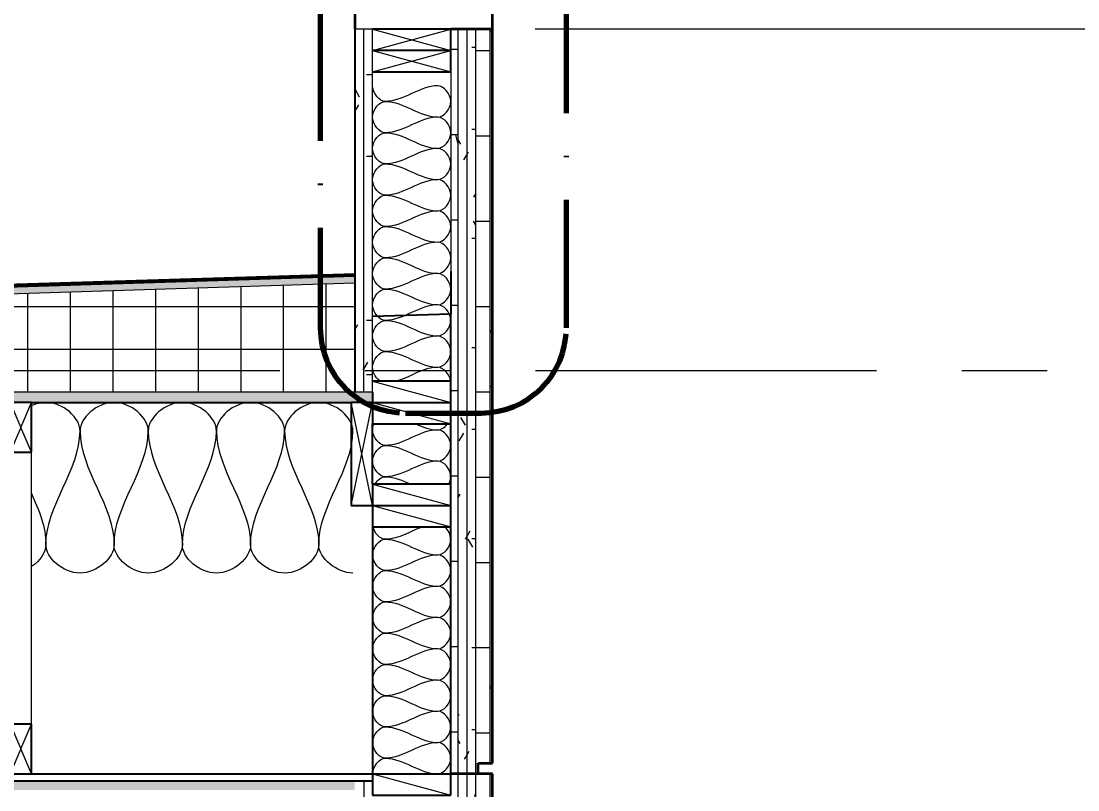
# Model space of a CAD drawing. Header units: inches. Extents: x 6 to 8416, y -388 to 6104.
# Drawn here: x 2358.4 to 2432.8, y 5967.5 to 6021.6 of the extents above; entities that cross this region are included whole.
import ezdxf

# ---------------------------------------------------------------- set-up
doc = ezdxf.new("R2010")
doc.units = ezdxf.units.IN
doc.header["$MEASUREMENT"] = 0
doc.linetypes.add('Center 1_2_', pattern=[42, 24, -6, 6, -6])
doc.linetypes.add('Dash Dot 3_16_', pattern=[15, 9, -3, 0, -3])
for name, color, linetype, lineweight in [('A-ANNO-DIMS', 211, 'Continuous', 13), ('A-ANNO-DIMS-48', 211, 'Continuous', 13), ('A-ANNO-SYMB', 150, 'Continuous', 13), ('A-DETL', 90, 'Continuous', 13), ('A-DETL-GENF', 92, 'Continuous', 13), ('A-DETL-MEDM', 33, 'Continuous', 25), ('A-FLOR-LEVL', 51, 'Continuous', 13), ('A-ROOF', 132, 'Continuous', 18), ('A-ROOF-PATT', 132, 'Continuous', 35), ('A-WALL', 113, 'Continuous', 25), ('A-WALL-PATT', 111, 'Continuous', 35)]:
    doc.layers.add(name, color=color, linetype=linetype, lineweight=lineweight)
doc.styles.add('Open Sans_5', font='OpenSans-Regular.ttf', dxfattribs={"width": 0.88, "height": 4.5})
doc.dimstyles.new('Linear_-_3_32__CL', dxfattribs={"dimscale": 12, "dimtxt": 4.83561, "dimasz": 0.375, "dimexe": 0.375, "dimexo": 0.25, "dimgap": 0.125, "dimtad": 1, "dimdec": 8, "dimrnd": 0.003906, "dimzin": 3, "dimdsep": 46, "dimlunit": 4, "dimtxsty": 'Open Sans_5', "dimblk1": 'OBLIQUE', "dimblk2": 'OBLIQUE', "dimsah": 1, "dimcen": 0.09, "dimdle": 0.375, "dimadec": 3, "dimazin": 2, "dimtfac": 1, "dimtdec": 4, "dimtix": 1, "dimtmove": 0, "dimatfit": 3, "dimfxl": 1, "dimtvp": 1, "dimtfill": 1, "dimfrac": 2, "dimtolj": 1, "dimtzin": 0, "dimarcsym": 2})
pattern_1 = [(0, (2370.89, 5497.5), (0, 60), [60, 0, 0, 0]), (284.036, (2411.69, 5509.5), (59.99915, -180.0005), [12.369, -235.017]), (284.036, (2409.29, 5509.5), (59.99915, -180.0005), [12.369, -235.017]), (284.036, (2406.89, 5509.5), (59.99915, -180.0005), [12.369, -235.017]), (284.036, (2375.69, 5521.5), (59.99915, -180.0005), [12.369, -235.017]), (284.036, (2373.29, 5521.5), (59.99915, -180.0005), [12.369, -235.017]), (284.036, (2370.89, 5521.5), (59.99915, -180.0005), [12.369, -235.017]), (284.036, (2393.69, 5533.5), (59.99915, -180.0005), [12.369, -235.017]), (284.036, (2391.29, 5533.5), (59.99915, -180.0005), [12.369, -235.017]), (284.036, (2388.89, 5533.5), (59.99915, -180.0005), [12.369, -235.017]), (284.036, (2411.69, 5545.5), (59.99915, -180.0005), [12.369, -235.017]), (284.036, (2409.29, 5545.5), (59.99915, -180.0005), [12.369, -235.017]), (284.036, (2406.89, 5545.5), (59.99915, -180.0005), [12.369, -235.017]), (284.036, (2375.69, 5557.5), (59.99915, -180.0005), [12.369, -235.017]), (284.036, (2373.29, 5557.5), (59.99915, -180.0005), [12.369, -235.017]), (284.036, (2370.89, 5557.5), (59.99915, -180.0005), [12.369, -235.017]), (0, (2370.89, 5503.5), (0, 60), [60, 0, 0, 0]), (0, (2370.89, 5509.5), (0, 60), [60, 0, 0, 0]), (0, (2370.89, 5515.5), (0, 60), [60, 0, 0, 0]), (0, (2370.89, 5521.5), (0, 60), [60, 0, 0, 0]), (0, (2370.89, 5527.5), (0, 60), [60, 0, 0, 0]), (0, (2370.89, 5533.5), (0, 60), [60, 0, 0, 0]), (0, (2370.89, 5539.5), (0, 60), [60, 0, 0, 0]), (0, (2370.89, 5545.5), (0, 60), [60, 0, 0, 0]), (0, (2370.89, 5551.5), (0, 60), [60, 0, 0, 0])]
pattern_2 = [(0, (2370.8895, 5497.5), (7.68, 1.92), [0.6336, -5.126, 0.6336, -5.126, -30.72]), (0, (2370.8895, 5497.5), (7.68, 1.92), [-11.52, 0.6336, -10.886, 0.6336, -5.126, -13.44]), (0, (2370.8895, 5497.5), (7.68, 1.92), [-28.8, 0.6336, -3.206, 0.6336, -8.966]), (120, (2373.7695, 5498.46), (-5.502769, 5.691075), [0.6336, -5.126, 0.6336, -5.126, -30.72]), (120, (2373.7695, 5498.46), (-5.502769, 5.691075), [-11.52, 0.6336, -10.886, 0.6336, -5.126, -13.44]), (120, (2373.7695, 5498.46), (-5.502769, 5.691075), [-28.8, 0.6336, -3.206, 0.6336, -8.966]), (240, (2374.7295, 5502.3), (-2.177231, -7.611075), [0.6336, -5.126, 0.6336, -5.126, -30.72]), (240, (2374.7295, 5502.3), (-2.177231, -7.611075), [-11.52, 0.6336, -10.886, 0.6336, -5.126, -13.44]), (240, (2374.7295, 5502.3), (-2.177231, -7.611075), [-28.8, 0.6336, -3.206, 0.6336, -8.966])]
pattern_3 = [(0, (2370.8895, 5497.5), (0, 6), []), (90, (2370.8895, 5497.5), (-6, 4e-16), [])]
pattern_4 = [(0, (42.242, 5497.5), (7.68, 1.92), [0.6336, -5.126, 0.6336, -5.126, -30.72]), (0, (42.242, 5497.5), (7.68, 1.92), [-11.52, 0.6336, -10.886, 0.6336, -5.126, -13.44]), (0, (42.242, 5497.5), (7.68, 1.92), [-28.8, 0.6336, -3.206, 0.6336, -8.966]), (120, (45.122, 5498.46), (-5.502769, 5.691075), [0.6336, -5.126, 0.6336, -5.126, -30.72]), (120, (45.122, 5498.46), (-5.502769, 5.691075), [-11.52, 0.6336, -10.886, 0.6336, -5.126, -13.44]), (120, (45.122, 5498.46), (-5.502769, 5.691075), [-28.8, 0.6336, -3.206, 0.6336, -8.966]), (240, (46.082, 5502.3), (-2.177231, -7.611075), [0.6336, -5.126, 0.6336, -5.126, -30.72]), (240, (46.082, 5502.3), (-2.177231, -7.611075), [-11.52, 0.6336, -10.886, 0.6336, -5.126, -13.44]), (240, (46.082, 5502.3), (-2.177231, -7.611075), [-28.8, 0.6336, -3.206, 0.6336, -8.966])]

# ---------------------------------------------------------------- blocks, each defined once
blk = doc.blocks.new('06 Nominal Cut Lumber-Blocking-Section-AM1 - 2x6 Blocking-16986166-WALL SECTION - BACK OF HOUSE')
at = {"layer": 'A-DETL-GENF', "lineweight": 25}
for p, q in [((54.5, 5968.625), (54.5, 5967.125)), ((60, 5967.125), (60, 5968.625)), ((54.5, 5967.125), (60, 5967.125))]:
    blk.add_line(p, q, dxfattribs=at)
at = {"layer": 'A-DETL-GENF'}
blk.add_line((54.5, 5968.625), (60, 5967.125), dxfattribs=at)
blk = doc.blocks.new('06 Nominal Cut Lumber-Top-AM - 6_ W-20158120-WALL SECTION - BACK OF HOUSE')
at = {"layer": 'A-DETL-GENF', "lineweight": 25}
for p, q in [((54.5, 5986), (54.5, 5968.625)), ((60, 5968.625), (60, 5986)), ((54.5, 5968.625), (60, 5968.625))]:
    blk.add_line(p, q, dxfattribs=at)
blk = doc.blocks.new('06 Plywood-Roof Sheathing-Section-AM - 3_4_-20172491-WALL SECTION - BACK OF HOUSE')
at = {"layer": 'A-DETL-GENF'}
h = blk.add_hatch(dxfattribs=at)
h.set_pattern_fill('FP_32', color=256, style=0, pattern_type=2)
h.set_pattern_definition([(0, (-135.5, 5994.35), (0, 2), [2, 0, 0, 0]), (0, (-135.5, 5994.35), (0, 2), [-2, 0, 0, 0, 0]), (284.036, (-134.14, 5994.75), (1.9999233, -6.0000973), [0.412, -7.834]), (284.036, (-134.22, 5994.75), (1.9999233, -6.0000973), [0.412, -7.834]), (284.036, (-134.3, 5994.75), (1.9999233, -6.0000973), [0.412, -7.834]), (284.036, (-135.34, 5995.15), (1.9999233, -6.0000973), [0.412, -7.834]), (284.036, (-135.42, 5995.15), (1.9999233, -6.0000973), [0.412, -7.834]), (284.036, (-135.5, 5995.15), (1.9999233, -6.0000973), [0.412, -7.834]), (284.036, (-134.74, 5995.55), (1.9999233, -6.0000973), [0.412, -7.834]), (284.036, (-134.82, 5995.55), (1.9999233, -6.0000973), [0.412, -7.834]), (284.036, (-134.9, 5995.55), (1.9999233, -6.0000973), [0.412, -7.834]), (284.036, (-134.14, 5995.95), (1.9999233, -6.0000973), [0.412, -7.834]), (284.036, (-134.22, 5995.95), (1.9999233, -6.0000973), [0.412, -7.834]), (284.036, (-134.3, 5995.95), (1.9999233, -6.0000973), [0.412, -7.834]), (284.036, (-135.34, 5996.35), (1.9999233, -6.0000973), [0.412, -7.834]), (284.036, (-135.42, 5996.35), (1.9999233, -6.0000973), [0.412, -7.834]), (284.036, (-135.5, 5996.35), (1.9999233, -6.0000973), [0.412, -7.834]), (0, (-135.5, 5994.55), (0, 2), [2, 0, 0, 0]), (0, (-135.5, 5994.55), (0, 2), [-2, 0, 0, 0, 0]), (0, (-135.5, 5994.75), (0, 2), [2, 0, 0, 0]), (0, (-135.5, 5994.75), (0, 2), [-2, 0, 0, 0, 0]), (0, (-135.5, 5994.95), (0, 2), [2, 0, 0, 0]), (0, (-135.5, 5994.95), (0, 2), [-2, 0, 0, 0, 0]), (0, (-135.5, 5995.15), (0, 2), [2, 0, 0, 0]), (0, (-135.5, 5995.15), (0, 2), [-2, 0, 0, 0, 0]), (0, (-135.5, 5995.35), (0, 2), [2, 0, 0, 0]), (0, (-135.5, 5995.35), (0, 2), [-2, 0, 0, 0, 0]), (0, (-135.5, 5995.55), (0, 2), [2, 0, 0, 0]), (0, (-135.5, 5995.55), (0, 2), [-2, 0, 0, 0, 0]), (0, (-135.5, 5995.75), (0, 2), [2, 0, 0, 0]), (0, (-135.5, 5995.75), (0, 2), [-2, 0, 0, 0, 0]), (0, (-135.5, 5995.95), (0, 2), [2, 0, 0, 0]), (0, (-135.5, 5995.95), (0, 2), [-2, 0, 0, 0, 0]), (0, (-135.5, 5996.15), (0, 2), [2, 0, 0, 0]), (0, (-135.5, 5996.15), (0, 2), [-2, 0, 0, 0, 0])])
h.paths.add_polyline_path([(-114.25, 5994.75), (54.5, 5994.75), (54.5, 5995.5), (-132, 5995.5), (-132, 5994.75), (-115, 5994.75)])
at = {"layer": 'A-DETL-GENF', "lineweight": 25}
blk.add_line((30.5, 5994.75), (53, 5994.75), dxfattribs=at)
blk = doc.blocks.new('06 Nominal Cut Lumber-Section-AM1 - 2x6 Section-9014713-WALL SECTION - BACK OF HOUSE')
at = {"layer": 'A-DETL-GENF', "lineweight": 25}
for p, q in [((60, 5475.125), (54.5, 5475.125)), ((60, 5473.625), (60, 5475.125))]:
    blk.add_line(p, q, dxfattribs=at)
at = {"layer": 'A-DETL-GENF'}
for p, q in [((54.5, 5475.125), (60, 5473.625)), ((54.5, 5473.625), (60, 5475.125))]:
    blk.add_line(p, q, dxfattribs=at)
blk = doc.blocks.new('06 Nominal Cut Lumber-Section-AM1 - 2x6 Section-V87-WALL SECTION - BACK OF HOUSE')
at = {"layer": 'A-DETL-GENF', "lineweight": 25}
for p, q in [((60, 6019.5), (54.5, 6019.5)), ((60, 6018), (60, 6019.5)), ((54.5, 6018), (60, 6018))]:
    blk.add_line(p, q, dxfattribs=at)
at = {"layer": 'A-DETL-GENF'}
for p, q in [((54.5, 6019.5), (60, 6018)), ((54.5, 6018), (60, 6019.5))]:
    blk.add_line(p, q, dxfattribs=at)
blk = doc.blocks.new('06 Nominal Cut Lumber-Section-AM1 - 2x8 Section-9014712-WALL SECTION - BACK OF HOUSE')
at = {"layer": 'A-DETL-GENF', "lineweight": 25}
for p, q in [((54.5, 5994.75), (53, 5994.75)), ((53, 5994.75), (53, 5987.5)), ((54.5, 5989), (54.5, 5993.25)), ((53, 5987.5), (54.5, 5987.5))]:
    blk.add_line(p, q, dxfattribs=at)
at = {"layer": 'A-DETL-GENF'}
for p, q in [((53, 5987.5), (54.5, 5994.75)), ((54.5, 5987.5), (53, 5994.75))]:
    blk.add_line(p, q, dxfattribs=at)
blk = doc.blocks.new('06-Framing-Truss-Sect-AM - 06-Framing-Truss-Sect-AM-20158180-WALL SECTION - BACK OF HOUSE')
at = {"layer": 'A-DETL-GENF'}
for p, q in [((-19, 5994.75), (-18.25, 5993)), ((-18.25, 5993), (-17.5, 5994.75)), ((-18.25, 5993), (-19, 5991.25)), ((-17.5, 5991.25), (-18.25, 5993)), ((-19, 5972.125), (-18.25, 5970.375)), ((-18.25, 5970.375), (-17.5, 5972.125)), ((-18.25, 5970.375), (-19, 5968.625)), ((-17.5, 5968.625), (-18.25, 5970.375))]:
    blk.add_line(p, q, dxfattribs=at)
at = {"layer": 'A-DETL-GENF', "lineweight": 18}
for p, q in [((-19, 5991.25), (-19, 5972.125)), ((-17.5, 5972.125), (-17.5, 5991.25))]:
    blk.add_line(p, q, dxfattribs=at)
at = {"layer": 'A-DETL-MEDM'}
for p, q in [((-19, 5994.75), (-19, 5991.25)), ((-17.5, 5994.75), (-19, 5994.75)), ((-17.5, 5991.25), (-17.5, 5994.75)), ((-19, 5991.25), (-17.5, 5991.25)), ((-19, 5972.125), (-19, 5968.625)), ((-17.5, 5972.125), (-19, 5972.125)), ((-17.5, 5968.625), (-17.5, 5972.125)), ((-19, 5968.625), (-17.5, 5968.625))]:
    blk.add_line(p, q, dxfattribs=at)
blk = doc.blocks.new('06 Nominal Cut Lumber-Blocking-Section-AM1 - 2x6 Blocking-V88-WALL SECTION - BACK OF HOUSE')
at = {"layer": 'A-DETL-GENF', "lineweight": 25}
for p, q in [((60, 5996.25), (54.5, 5996.25)), ((60, 5994.75), (60, 5996.25)), ((54.5, 5995.5), (54.5, 5994.75)), ((54.5, 5994.75), (60, 5994.75))]:
    blk.add_line(p, q, dxfattribs=at)
at = {"layer": 'A-DETL-GENF'}
blk.add_line((54.5, 5996.25), (60, 5994.75), dxfattribs=at)
blk = doc.blocks.new('06 Nominal Cut Lumber-Blocking-Section-AM1 - 2x6 Blocking-V89-WALL SECTION - BACK OF HOUSE')
at = {"layer": 'A-DETL-GENF', "lineweight": 25}
for p, q in [((54.5, 5989), (54.5, 5987.5)), ((60, 5989), (54.5, 5989)), ((60, 5987.5), (60, 5989)), ((54.5, 5987.5), (60, 5987.5))]:
    blk.add_line(p, q, dxfattribs=at)
at = {"layer": 'A-DETL-GENF'}
blk.add_line((54.5, 5989), (60, 5987.5), dxfattribs=at)
blk = doc.blocks.new('09 GypsumWallboardTypeX-Section-AM - 5_8_-9046846-WALL SECTION - BACK OF HOUSE')
at = {"layer": 'A-DETL-GENF'}
h = blk.add_hatch(dxfattribs=at)
h.set_pattern_fill('FP_25', color=256, style=0, pattern_type=2)
h.set_pattern_definition(pattern_4)
h.paths.add_polyline_path([(54.5, 5995.5), (54.5, 6021), (53.875, 6021), (53.875, 5995.5)])
for p, q in [((54.5, 6021), (53.875, 6021)), ((54.5, 5995.5), (54.5, 6021)), ((53.875, 5995.5), (54.5, 5995.5))]:
    blk.add_line(p, q, dxfattribs=at)
blk = doc.blocks.new('09 GypsumWallboardTypeX-Section-AM - 5_8_-V91-WALL SECTION - BACK OF HOUSE')
at = {"layer": 'A-DETL-GENF'}
h = blk.add_hatch(dxfattribs=at)
h.set_pattern_fill('FP_25', color=256, style=0, pattern_type=2)
h.set_pattern_definition(pattern_4)
h.paths.add_polyline_path([(53.875, 5995.5), (53.875, 6021), (53.25, 6021), (53.25, 5995.5)])
at = {"layer": 'A-DETL-GENF', "lineweight": 25}
blk.add_line((53.25, 6021), (53.25, 5995.5), dxfattribs=at)
at = {"layer": 'A-DETL-GENF'}
for p, q in [((53.875, 6021), (53.25, 6021)), ((53.875, 5995.5), (53.875, 6021)), ((53.25, 5995.5), (53.875, 5995.5))]:
    blk.add_line(p, q, dxfattribs=at)
blk = doc.blocks.new('DIMBLOCK17-WALL SECTION - BACK OF HOUSE')
at = {"layer": 'A-ANNO-DIMS-48'}
for p, q in [((2580.783, 5997), (2580.783, 6025.5)), ((2580.783, 6021), (2394.585, 6021)), ((2580.783, 6021), (2585.283, 6021)), ((2580.783, 5997), (2573.801, 5997)), ((2580.783, 5997), (2585.283, 5997))]:
    blk.add_line(p, q, dxfattribs=at)
at = {"layer": 'A-ANNO-DIMS-48', "lineweight": 50}
for p, q in [((2580.783, 6021), (2578.533, 6023.25)), ((2580.783, 6021), (2583.033, 6018.75)), ((2580.783, 5997), (2578.533, 5999.25)), ((2580.783, 5997), (2583.033, 5994.75))]:
    blk.add_line(p, q, dxfattribs=at)
at = {"layer": 'A-ANNO-DIMS-48', "color": 0, "insert": (2573.229, 6001.962), "char_height": 4.5, "width": 16.8901, "attachment_point": 1, "rotation": 90, "line_spacing_factor": 1.151336, "style": 'Open Sans_5', "bg_fill": 3, "box_fill_scale": 1.25, "bg_fill_color": 256, "bg_fill_true_color": 13158600, "bg_fill_transparency": 0}
blk.add_mtext('2\' - 0"', dxfattribs=at)
blk = doc.blocks.new('_Oblique')
at = {"color": 0, "linetype": 'ByBlock', "lineweight": -2}
blk.add_line((-0.5, -0.5), (0.5, 0.5), dxfattribs=at)

msp = doc.modelspace()

# ---------------------------------------------------------------- hatches: boundary and pattern name
at = {"layer": 'A-DETL-GENF'}
h = msp.add_hatch(dxfattribs=at)
h.set_pattern_fill('FP_27', color=135, style=0, pattern_type=2)
h.set_pattern_definition([(0, (2370.8895, 5497.5), (0, 3), []), (90, (2370.8895, 5497.5), (-3, 2e-16), [])])
h.paths.add_polyline_path([(2196.64750214, 5995.5), (2381.89750214, 5995.5), (2381.89750214, 6003.1325074), (2196.64750214, 5997.3434449)])
at = {"layer": 'A-ROOF-PATT'}
msp.add_hatch(color=256, dxfattribs=at).paths.add_polyline_path([(2196.64750214, 5997.84368898), (2381.89750214, 6003.63275148), (2381.89750214, 6003.7578125), (2196.64750214, 5997.96875)])
at = {"layer": 'A-ROOF-PATT', "lineweight": 13}
h = msp.add_hatch(dxfattribs=at)
h.set_pattern_fill('FP_25', color=256, style=0, pattern_type=2)
h.set_pattern_definition(pattern_2)
h.paths.add_polyline_path([(2196.64750214, 5997.3434449), (2381.89750214, 6003.1325074), (2381.89750214, 6003.63275148), (2196.64750214, 5997.84368898), (2196.64750214, 5997.43779473)])
h = msp.add_hatch(dxfattribs=at)
h.set_pattern_fill('FP_25', color=256, style=0, pattern_type=2)
h.set_pattern_definition(pattern_2)
h.paths.add_polyline_path([(2381.89750214, 5967.5), (2381.89750214, 5968.125), (2266.77250214, 5968.125), (2266.77250214, 5967.5), (2360.12950214, 5967.5)])
h.paths.add_polyline_path([(2196.64750214, 5967.5), (2261.52250214, 5967.5), (2261.52250214, 5968.125), (2196.64750214, 5968.125)])
at = {"layer": 'A-WALL-PATT', "lineweight": 13}
h = msp.add_hatch(dxfattribs=at)
h.set_pattern_fill('FP_23', color=256, style=0, pattern_type=2)
h.set_pattern_definition(pattern_1)
h.paths.add_polyline_path([(2389.14750214, 5968.625), (2389.14750214, 6021), (2388.64750214, 6021), (2388.64750214, 5968.625)])
h = msp.add_hatch(dxfattribs=at)
h.set_pattern_fill('FP_25', color=256, style=0, pattern_type=2)
h.set_pattern_definition(pattern_2)
h.paths.add_polyline_path([(2389.14750214, 5968.625), (2389.77250214, 5968.625), (2389.77250214, 6021), (2389.14750214, 6021), (2389.14750214, 5969.12375)])
h = msp.add_hatch(dxfattribs=at)
h.set_pattern_fill('FP_25', color=256, style=0, pattern_type=2)
h.set_pattern_definition(pattern_2)
h.paths.add_polyline_path([(2389.77250214, 5968.625), (2390.39750214, 5968.625), (2390.39750214, 6021), (2389.77250214, 6021), (2389.77250214, 5969.12375)])
h = msp.add_hatch(dxfattribs=at)
h.set_pattern_fill('FP_22', color=256, style=0, pattern_type=2)
h.set_pattern_definition(pattern_3)
h.paths.add_polyline_path([(2390.39750214, 5968.625), (2390.58500214, 5968.625), (2390.58500214, 5969.375), (2391.39750214, 5969.375), (2391.39750214, 6021), (2390.39750214, 6021), (2390.39750214, 5969.12375)])
h = msp.add_hatch(dxfattribs=at)
h.set_pattern_fill('FP_25', color=256, style=0, pattern_type=2)
h.set_pattern_definition(pattern_2)
h.paths.add_polyline_path([(2391.39750214, 5969.375), (2391.58500214, 5969.375), (2391.58500214, 6021), (2391.39750214, 6021), (2391.39750214, 6003.7545)])
h = msp.add_hatch(dxfattribs=at)
h.set_pattern_fill('FP_23', color=256, style=0, pattern_type=2)
h.set_pattern_definition(pattern_1)
h.paths.add_polyline_path([(2388.64750214, 5859.5), (2389.14750214, 5859.5), (2389.14750214, 5968.625), (2388.64750214, 5968.625), (2388.64750214, 5861)])
h = msp.add_hatch(dxfattribs=at)
h.set_pattern_fill('FP_25', color=256, style=0, pattern_type=2)
h.set_pattern_definition(pattern_2)
h.paths.add_polyline_path([(2389.77250214, 5859.5), (2389.77250214, 5968.625), (2389.14750214, 5968.625), (2389.14750214, 5859.5)])
h = msp.add_hatch(dxfattribs=at)
h.set_pattern_fill('FP_25', color=256, style=0, pattern_type=2)
h.set_pattern_definition(pattern_2)
h.paths.add_polyline_path([(2390.39750214, 5859.5), (2390.39750214, 5968.625), (2389.77250214, 5968.625), (2389.77250214, 5859.5)])
h = msp.add_hatch(dxfattribs=at)
h.set_pattern_fill('FP_22', color=256, style=0, pattern_type=2)
h.set_pattern_definition(pattern_3)
h.paths.add_polyline_path([(2390.39750214, 5859.5), (2390.58500214, 5859.5), (2390.58500214, 5860.25), (2391.39750214, 5860.25), (2391.39750214, 5968.625), (2390.39750214, 5968.625), (2390.39750214, 5865.2315)])
h = msp.add_hatch(dxfattribs=at)
h.set_pattern_fill('FP_25', color=256, style=0, pattern_type=2)
h.set_pattern_definition(pattern_2)
h.paths.add_polyline_path([(2391.39750214, 5860.25), (2391.58500214, 5860.25), (2391.58500214, 5968.625), (2391.39750214, 5968.625), (2391.39750214, 5865.2315)])
h = msp.add_hatch(dxfattribs=at)
h.set_pattern_fill('FP_25', color=256, style=0, pattern_type=2)
h.set_pattern_definition(pattern_2)
h.paths.add_polyline_path([(2381.89750214, 5859.5), (2382.52250214, 5859.5), (2382.52250214, 5968.125), (2381.89750214, 5968.125), (2381.89750214, 5865.2315)])
h = msp.add_hatch(dxfattribs=at)
h.set_pattern_fill('FP_25', color=256, style=0, pattern_type=2)
h.set_pattern_definition(pattern_2)
h.paths.add_polyline_path([(2382.52250214, 5859.5), (2383.14750214, 5859.5), (2383.14750214, 5968.125), (2382.52250214, 5968.125), (2382.52250214, 5865.2315)])

# ---------------------------------------------------------------- linework, layer by layer
at = {"layer": 'A-ANNO-SYMB', "linetype": 'Dash Dot 3_16_', "lineweight": 70}
for p, q in [((2379.46679649, 6022.14458671), (2379.46679649, 6000.00510297)), ((2385.46679649, 5994.00510297), (2390.78633946, 5994.00510297))]:
    msp.add_line(p, q, dxfattribs=at)
msp.add_arc((2385.46679649, 6000.00510297), 6, 180, 270, dxfattribs=at)
at = {"layer": 'A-DETL', "lineweight": 18}
for p, q in [((2381.89750214, 6003.1325074), (2196.64750214, 5997.3434449)), ((2196.64750214, 5995.5), (2381.89750214, 5995.5))]:
    msp.add_line(p, q, dxfattribs=at)
at = {"layer": 'A-DETL'}
for points in [[(2384.06416881, 6015.925), (2383.632048, 6015.925), (2383.14750214, 6016.50645503), (2383.14750214, 6017.025)], [(2387.73083548, 6017.025), (2386.47099765, 6017.025), (2385.32400664, 6015.925), (2384.06416881, 6015.925)], [(2387.73083548, 6014.825), (2388.16295629, 6014.825), (2389.132048, 6015.925), (2388.16295629, 6017.025), (2387.73083548, 6017.025)], [(2384.06416881, 6013.725), (2383.632048, 6013.725), (2382.66295629, 6014.825), (2383.632048, 6015.925), (2384.06416881, 6015.925)], [(2384.06416881, 6015.925), (2385.32400664, 6015.925), (2386.47099765, 6014.825), (2387.73083548, 6014.825)], [(2387.73083548, 6014.825), (2386.47099765, 6014.825), (2385.32400664, 6013.725), (2384.06416881, 6013.725)], [(2387.73083548, 6012.625), (2388.16295629, 6012.625), (2389.132048, 6013.725), (2388.16295629, 6014.825), (2387.73083548, 6014.825)], [(2384.06416881, 6011.525), (2383.632048, 6011.525), (2382.66295629, 6012.625), (2383.632048, 6013.725), (2384.06416881, 6013.725)], [(2384.06416881, 6013.725), (2385.32400664, 6013.725), (2386.47099765, 6012.625), (2387.73083548, 6012.625)], [(2387.73083548, 6012.625), (2386.47099765, 6012.625), (2385.32400664, 6011.525), (2384.06416881, 6011.525)], [(2387.73083548, 6010.425), (2388.16295629, 6010.425), (2389.132048, 6011.525), (2388.16295629, 6012.625), (2387.73083548, 6012.625)], [(2384.06416881, 6009.325), (2383.632048, 6009.325), (2382.66295629, 6010.425), (2383.632048, 6011.525), (2384.06416881, 6011.525)], [(2384.06416881, 6011.525), (2385.32400664, 6011.525), (2386.47099765, 6010.425), (2387.73083548, 6010.425)], [(2387.73083548, 6010.425), (2386.47099765, 6010.425), (2385.32400664, 6009.325), (2384.06416881, 6009.325)], [(2387.73083548, 6008.225), (2388.16295629, 6008.225), (2389.132048, 6009.325), (2388.16295629, 6010.425), (2387.73083548, 6010.425)], [(2384.06416881, 6007.125), (2383.632048, 6007.125), (2382.66295629, 6008.225), (2383.632048, 6009.325), (2384.06416881, 6009.325)], [(2384.06416881, 6009.325), (2385.32400664, 6009.325), (2386.47099765, 6008.225), (2387.73083548, 6008.225)], [(2387.73083548, 6008.225), (2386.47099765, 6008.225), (2385.32400664, 6007.125), (2384.06416881, 6007.125)], [(2387.73083548, 6006.025), (2388.16295629, 6006.025), (2389.132048, 6007.125), (2388.16295629, 6008.225), (2387.73083548, 6008.225)], [(2384.06416881, 6004.925), (2383.632048, 6004.925), (2382.66295629, 6006.025), (2383.632048, 6007.125), (2384.06416881, 6007.125)], [(2384.06416881, 6007.125), (2385.32400664, 6007.125), (2386.47099765, 6006.025), (2387.73083548, 6006.025)], [(2387.73083548, 6006.025), (2386.47099765, 6006.025), (2385.32400664, 6004.925), (2384.06416881, 6004.925)], [(2387.73083548, 6003.825), (2388.16295629, 6003.825), (2389.132048, 6004.925), (2388.16295629, 6006.025), (2387.73083548, 6006.025)], [(2384.06416881, 6002.725), (2383.632048, 6002.725), (2382.66295629, 6003.825), (2383.632048, 6004.925), (2384.06416881, 6004.925)], [(2384.06416881, 6004.925), (2385.32400664, 6004.925), (2386.47099765, 6003.825), (2387.73083548, 6003.825)], [(2387.73083548, 6003.825), (2386.47099765, 6003.825), (2385.32400664, 6002.725), (2384.06416881, 6002.725)], [(2387.73083548, 6001.625), (2388.16295629, 6001.625), (2389.132048, 6002.725), (2388.16295629, 6003.825), (2387.73083548, 6003.825)], [(2384.06416881, 6000.525), (2383.632048, 6000.525), (2382.66295629, 6001.625), (2383.632048, 6002.725), (2384.06416881, 6002.725)], [(2384.06416881, 6002.725), (2385.32400664, 6002.725), (2386.47099765, 6001.625), (2387.73083548, 6001.625)], [(2387.73083548, 6001.625), (2386.47099765, 6001.625), (2385.32400664, 6000.525), (2384.06416881, 6000.525)], [(2387.73083548, 5999.425), (2388.16295629, 5999.425), (2389.132048, 6000.525), (2388.16295629, 6001.625), (2387.73083548, 6001.625)], [(2384.06416881, 5998.325), (2383.632048, 5998.325), (2382.66295629, 5999.425), (2383.632048, 6000.525), (2384.06416881, 6000.525)], [(2384.06416881, 6000.525), (2385.32400664, 6000.525), (2386.47099765, 5999.425), (2387.73083548, 5999.425)], [(2387.73083548, 5999.425), (2386.47099765, 5999.425), (2385.32400664, 5998.325), (2384.06416881, 5998.325)], [(2387.73083548, 5997.225), (2388.16295629, 5997.225), (2389.132048, 5998.325), (2388.16295629, 5999.425), (2387.73083548, 5999.425)], [(2384.06416881, 5998.325), (2385.32400664, 5998.325), (2386.47099765, 5997.225), (2387.73083548, 5997.225)], [(2387.73083548, 5997.225), (2386.70005907, 5997.225), (2385.74482475, 5996.48863636), (2384.7415182, 5996.22086777)], [(2388.63917547, 5996.25144023), (2388.57340306, 5996.756217), (2388.12977748, 5997.225), (2387.73083548, 5997.225)], [(2367.36185481, 5992.75), (2367.36185481, 5993.69280904), (2364.96185481, 5995.80719096), (2362.56185481, 5993.69280904), (2362.56185481, 5992.75)], [(2372.16185481, 5992.75), (2372.16185481, 5993.69280904), (2369.76185481, 5995.80719096), (2367.36185481, 5993.69280904), (2367.36185481, 5992.75)], [(2376.96185481, 5992.75), (2376.96185481, 5993.69280904), (2374.56185481, 5995.80719096), (2372.16185481, 5993.69280904), (2372.16185481, 5992.75)], [(2381.76185481, 5992.75), (2381.76185481, 5993.69280904), (2379.36185481, 5995.80719096), (2376.96185481, 5993.69280904), (2376.96185481, 5992.75)], [(2387.73083548, 5992.825), (2386.47099765, 5992.825), (2385.32400664, 5991.725), (2384.06416881, 5991.725)], [(2386.19599675, 5993.23987821), (2386.69889159, 5993.01660406), (2387.20503539, 5992.825), (2387.73083548, 5992.825)], [(2387.73083548, 5992.825), (2387.96584077, 5992.825), (2388.21635149, 5992.98767005), (2388.3959966, 5993.22454341)], [(2387.73083548, 5990.625), (2388.16295629, 5990.625), (2389.132048, 5991.725), (2388.16295629, 5992.825), (2387.73083548, 5992.825)], [(2360.16185481, 5984.75), (2360.16185481, 5987.49873708), (2362.56185481, 5990.00126292), (2362.56185481, 5992.75)], [(2362.56185481, 5992.75), (2362.56185481, 5990.00126292), (2364.96185481, 5987.49873708), (2364.96185481, 5984.75)], [(2364.96185481, 5984.75), (2364.96185481, 5987.49873708), (2367.36185481, 5990.00126292), (2367.36185481, 5992.75)], [(2367.36185481, 5992.75), (2367.36185481, 5990.00126292), (2369.76185481, 5987.49873708), (2369.76185481, 5984.75)], [(2369.76185481, 5984.75), (2369.76185481, 5987.49873708), (2372.16185481, 5990.00126292), (2372.16185481, 5992.75)], [(2372.16185481, 5992.75), (2372.16185481, 5990.00126292), (2374.56185481, 5987.49873708), (2374.56185481, 5984.75)], [(2374.56185481, 5984.75), (2374.56185481, 5987.49873708), (2376.96185481, 5990.00126292), (2376.96185481, 5992.75)], [(2376.96185481, 5992.75), (2376.96185481, 5990.00126292), (2379.36185481, 5987.49873708), (2379.36185481, 5984.75)], [(2379.36185481, 5984.75), (2379.36185481, 5987.49873708), (2381.76185481, 5990.00126292), (2381.76185481, 5992.75)], [(2384.06416881, 5989.525), (2383.632048, 5989.525), (2382.66295629, 5990.625), (2383.632048, 5991.725), (2384.06416881, 5991.725)], [(2384.06416881, 5991.725), (2385.32400664, 5991.725), (2386.47099765, 5990.625), (2387.73083548, 5990.625)], [(2387.73083548, 5990.625), (2386.47099765, 5990.625), (2385.32400664, 5989.525), (2384.06416881, 5989.525)], [(2383.33043043, 5989.02583111), (2383.51082971, 5989.31551555), (2383.79748311, 5989.525), (2384.06416881, 5989.525)], [(2384.06416881, 5989.525), (2384.67326396, 5989.525), (2385.25598181, 5989.26788129), (2385.83782768, 5989.00226279)], [(2359.14932558, 5988.33823925), (2359.68073614, 5987.1620514), (2360.16185481, 5985.98070421), (2360.16185481, 5984.75)], [(2384.06416881, 5985.125), (2383.69176986, 5985.125), (2383.28043544, 5985.53347853), (2383.17385054, 5985.99841139)], [(2386.67549604, 5986.00771883), (2385.80775444, 5985.68715252), (2384.96479668, 5985.125), (2384.06416881, 5985.125)], [(2360.16185481, 5984.75), (2360.16185481, 5984.19322422), (2359.74335579, 5983.59655784), (2359.15350231, 5983.20129073)], [(2364.96185481, 5984.75), (2364.96185481, 5983.80719096), (2362.56185481, 5981.69280904), (2360.16185481, 5983.80719096), (2360.16185481, 5984.75)], [(2369.76185481, 5984.75), (2369.76185481, 5983.80719096), (2367.36185481, 5981.69280904), (2364.96185481, 5983.80719096), (2364.96185481, 5984.75)], [(2374.56185481, 5984.75), (2374.56185481, 5983.80719096), (2372.16185481, 5981.69280904), (2369.76185481, 5983.80719096), (2369.76185481, 5984.75)], [(2379.36185481, 5984.75), (2379.36185481, 5983.80719096), (2376.96185481, 5981.69280904), (2374.56185481, 5983.80719096), (2374.56185481, 5984.75)], [(2381.76185481, 5982.75), (2380.63048396, 5982.75), (2379.36185481, 5983.80719096), (2379.36185481, 5984.75)], [(2384.06416881, 5982.925), (2383.632048, 5982.925), (2382.66295629, 5984.025), (2383.632048, 5985.125), (2384.06416881, 5985.125)], [(2384.06416881, 5985.125), (2385.32400664, 5985.125), (2386.47099765, 5984.025), (2387.73083548, 5984.025)], [(2387.73083548, 5984.025), (2386.47099765, 5984.025), (2385.32400664, 5982.925), (2384.06416881, 5982.925)], [(2387.73083548, 5981.825), (2388.16295629, 5981.825), (2389.132048, 5982.925), (2388.16295629, 5984.025), (2387.73083548, 5984.025)], [(2384.06416881, 5980.725), (2383.632048, 5980.725), (2382.66295629, 5981.825), (2383.632048, 5982.925), (2384.06416881, 5982.925)], [(2384.06416881, 5982.925), (2385.32400664, 5982.925), (2386.47099765, 5981.825), (2387.73083548, 5981.825)], [(2387.73083548, 5981.825), (2386.47099765, 5981.825), (2385.32400664, 5980.725), (2384.06416881, 5980.725)], [(2387.73083548, 5979.625), (2388.16295629, 5979.625), (2389.132048, 5980.725), (2388.16295629, 5981.825), (2387.73083548, 5981.825)], [(2384.06416881, 5978.525), (2383.632048, 5978.525), (2382.66295629, 5979.625), (2383.632048, 5980.725), (2384.06416881, 5980.725)], [(2384.06416881, 5980.725), (2385.32400664, 5980.725), (2386.47099765, 5979.625), (2387.73083548, 5979.625)], [(2387.73083548, 5979.625), (2386.47099765, 5979.625), (2385.32400664, 5978.525), (2384.06416881, 5978.525)], [(2387.73083548, 5977.425), (2388.16295629, 5977.425), (2389.132048, 5978.525), (2388.16295629, 5979.625), (2387.73083548, 5979.625)], [(2384.06416881, 5976.325), (2383.632048, 5976.325), (2382.66295629, 5977.425), (2383.632048, 5978.525), (2384.06416881, 5978.525)], [(2384.06416881, 5978.525), (2385.32400664, 5978.525), (2386.47099765, 5977.425), (2387.73083548, 5977.425)], [(2387.73083548, 5977.425), (2386.47099765, 5977.425), (2385.32400664, 5976.325), (2384.06416881, 5976.325)], [(2387.73083548, 5975.225), (2388.16295629, 5975.225), (2389.132048, 5976.325), (2388.16295629, 5977.425), (2387.73083548, 5977.425)], [(2384.06416881, 5974.125), (2383.632048, 5974.125), (2382.66295629, 5975.225), (2383.632048, 5976.325), (2384.06416881, 5976.325)], [(2384.06416881, 5976.325), (2385.32400664, 5976.325), (2386.47099765, 5975.225), (2387.73083548, 5975.225)], [(2387.73083548, 5975.225), (2386.47099765, 5975.225), (2385.32400664, 5974.125), (2384.06416881, 5974.125)], [(2387.73083548, 5973.025), (2388.16295629, 5973.025), (2389.132048, 5974.125), (2388.16295629, 5975.225), (2387.73083548, 5975.225)], [(2384.06416881, 5971.925), (2383.632048, 5971.925), (2382.66295629, 5973.025), (2383.632048, 5974.125), (2384.06416881, 5974.125)], [(2384.06416881, 5974.125), (2385.32400664, 5974.125), (2386.47099765, 5973.025), (2387.73083548, 5973.025)], [(2387.73083548, 5973.025), (2386.47099765, 5973.025), (2385.32400664, 5971.925), (2384.06416881, 5971.925)], [(2387.73083548, 5970.825), (2388.16295629, 5970.825), (2389.132048, 5971.925), (2388.16295629, 5973.025), (2387.73083548, 5973.025)], [(2384.06416881, 5969.725), (2383.632048, 5969.725), (2382.66295629, 5970.825), (2383.632048, 5971.925), (2384.06416881, 5971.925)], [(2384.06416881, 5971.925), (2385.32400664, 5971.925), (2386.47099765, 5970.825), (2387.73083548, 5970.825)], [(2387.73083548, 5970.825), (2386.47099765, 5970.825), (2385.32400664, 5969.725), (2384.06416881, 5969.725)], [(2387.73083548, 5968.625), (2388.16295629, 5968.625), (2389.132048, 5969.725), (2388.16295629, 5970.825), (2387.73083548, 5970.825)], [(2383.14750214, 5968.625), (2383.14750214, 5969.14354497), (2383.632048, 5969.725), (2384.06416881, 5969.725)], [(2384.06416881, 5969.725), (2385.32400664, 5969.725), (2386.47099765, 5968.625), (2387.73083548, 5968.625)]]:
    msp.add_open_spline(points, degree=3, dxfattribs=at)
for points, knots in [([(2383.77896592, 5996.1980575), (2383.44341094, 5996.36538462), (2382.7688448, 5997.34519231), (2383.632048, 5998.325), (2384.06416881, 5998.325)], [0.3090501666, 0.3090501666, 0.3090501666, 0.3090501666, 1.4142135624, 2.8284271247, 2.8284271247, 2.8284271247, 2.8284271247]), ([(2362.56185481, 5992.75), (2362.56185481, 5993.69280904), (2361.00628662, 5995.0632529), (2359.45071842, 5994.65718103), (2359.12636831, 5994.50202163)], [0, 0, 0, 0, 1.4142135624, 1.8332546954, 1.8332546954, 1.8332546954, 1.8332546954]), ([(2384.06416881, 5991.725), (2383.632048, 5991.725), (2383.01528223, 5992.42508065), (2383.18358151, 5993.12516129), (2383.24482994, 5993.26406691)], [0, 0, 0, 0, 1.4142135624, 1.800115533, 1.800115533, 1.800115533, 1.800115533]), ([(2388.4955681, 5988.97660937), (2388.5894313, 5989.14419355), (2388.81524595, 5989.88459677), (2388.16295629, 5990.625), (2387.73083548, 5990.625)], [0.9246302455, 0.9246302455, 0.9246302455, 0.9246302455, 1.4142135624, 2.8284271247, 2.8284271247, 2.8284271247, 2.8284271247]), ([(2387.73083548, 5984.025), (2388.16295629, 5984.025), (2388.93822966, 5984.905), (2388.47306563, 5985.785), (2388.24017833, 5985.9962)], [0, 0, 0, 0, 1.4142135624, 2.2627416998, 2.2627416998, 2.2627416998, 2.2627416998])]:
    msp.add_open_spline(points, degree=3, knots=knots, dxfattribs=at)
at = {"layer": 'A-FLOR-LEVL', "linetype": 'Center 1_2_'}
msp.add_line((756.61389744, 5997), (2676.64388705, 5997), dxfattribs=at)
at = {"layer": 'A-ROOF', "lineweight": 35}
msp.add_line((2381.89750214, 6003.7578125), (2196.64750214, 5997.96875), dxfattribs=at)
at = {"layer": 'A-ROOF', "lineweight": 25}
for p, q in [((2381.89750214, 6003.63275148), (2196.64750214, 5997.84368898)), ((2388.64750214, 6000.96728551), (2383.14750214, 6000.79541051)), ((2388.64750214, 5996.25), (2388.64750214, 6000.96728551)), ((2388.64750214, 5989), (2388.64750214, 5993.25)), ((2359.14750214, 5968.625), (2383.14750214, 5968.625)), ((2266.77250214, 5968.125), (2383.14750214, 5968.125))]:
    msp.add_line(p, q, dxfattribs=at)
at = {"layer": 'A-WALL', "lineweight": 35}
for p, q in [((2391.58500214, 5969.375), (2391.58500214, 6025)), ((2381.89750214, 6024.32258401), (2381.89750214, 6021)), ((2391.58500214, 6021), (2388.64750214, 6021)), ((2390.58500214, 5968.625), (2390.58500214, 5969.375)), ((2390.58500214, 5969.375), (2391.58500214, 5969.375)), ((2391.58500214, 5968.625), (2388.64750214, 5968.625)), ((2391.58500214, 5860.25), (2391.58500214, 5968.625))]:
    msp.add_line(p, q, dxfattribs=at)
at = {"layer": 'A-WALL', "lineweight": 13}
for p, q in [((2389.14750214, 6021), (2389.14750214, 5859.5)), ((2389.77250214, 6021), (2389.77250214, 5859.5)), ((2390.39750214, 6021), (2390.39750214, 5859.5)), ((2391.39750214, 6021), (2391.39750214, 5969.375)), ((2388.64750214, 6018), (2388.64750214, 6003.96875)), ((2388.64750214, 6000.96728551), (2388.64750214, 6000.96728551)), ((2391.39750214, 5968.625), (2391.39750214, 5860.25)), ((2382.52250214, 5968.125), (2382.52250214, 5859.5))]:
    msp.add_line(p, q, dxfattribs=at)
at = {"layer": 'A-WALL'}
msp.add_line((2388.64750214, 6003.96875), (2388.64750214, 6000.96728551), dxfattribs=at)

# ---------------------------------------------------------------- block references
at = {"layer": 'A-DETL-GENF'}
for name, p in [('09 GypsumWallboardTypeX-Section-AM - 5_8_-V91-WALL SECTION - BACK OF HOUSE', (2328.64750214, 0)), ('09 GypsumWallboardTypeX-Section-AM - 5_8_-9046846-WALL SECTION - BACK OF HOUSE', (2328.64750214, 0)), ('06 Nominal Cut Lumber-Section-AM1 - 2x6 Section-9014713-WALL SECTION - BACK OF HOUSE', (2328.64750214, 545.875)), ('06 Nominal Cut Lumber-Section-AM1 - 2x6 Section-V87-WALL SECTION - BACK OF HOUSE', (2328.64750214, 0)), ('06 Nominal Cut Lumber-Blocking-Section-AM1 - 2x6 Blocking-V88-WALL SECTION - BACK OF HOUSE', (2328.64750214, 0)), ('06 Plywood-Roof Sheathing-Section-AM - 3_4_-20172491-WALL SECTION - BACK OF HOUSE', (2328.64750214, 0)), ('06-Framing-Truss-Sect-AM - 06-Framing-Truss-Sect-AM-20158180-WALL SECTION - BACK OF HOUSE', (2376.64750214, 0)), ('06 Nominal Cut Lumber-Section-AM1 - 2x8 Section-9014712-WALL SECTION - BACK OF HOUSE', (2328.64750214, 0)), ('06 Nominal Cut Lumber-Blocking-Section-AM1 - 2x6 Blocking-16986166-WALL SECTION - BACK OF HOUSE', (2328.64750214, 26.125)), ('06 Nominal Cut Lumber-Blocking-Section-AM1 - 2x6 Blocking-V89-WALL SECTION - BACK OF HOUSE', (2328.64750214, 0)), ('06 Nominal Cut Lumber-Blocking-Section-AM1 - 2x6 Blocking-16986166-WALL SECTION - BACK OF HOUSE', (2328.64750214, 18.875)), ('06 Nominal Cut Lumber-Top-AM - 6_ W-20158120-WALL SECTION - BACK OF HOUSE', (2328.64750214, 0)), ('06 Nominal Cut Lumber-Blocking-Section-AM1 - 2x6 Blocking-16986166-WALL SECTION - BACK OF HOUSE', (2328.64750214, 0))]:
    msp.add_blockref(name, p, dxfattribs=at)

# ---------------------------------------------------------------- next in the draw order: dimensions: what is measured, and where the dimension line sits
at = {"layer": 'A-ANNO-DIMS'}
dim = msp.add_linear_dim(base=(2580.7832585401, 6021), p1=(2570.8010045964, 5997), p2=(2391.585002143, 6021), angle=90, dimstyle='Linear_-_3_32__CL', override={"dimpost": '<>', "dimfxl": 180.815861}, dxfattribs=at)
dim.commit()
dim.dimension.update_dxf_attribs({"geometry": 'DIMBLOCK17-WALL SECTION - BACK OF HOUSE', "text_midpoint": (2576.976548763, 6009)})

# ---------------------------------------------------------------- next in the draw order: linework, layer by layer
at = {"layer": 'A-ANNO-SYMB', "linetype": 'Dash Dot 3_16_', "lineweight": 70}
msp.add_line((2396.78633946, 6000.00510297), (2396.78633946, 6022.14458671), dxfattribs=at)
msp.add_arc((2390.78633946, 6000.00510297), 6, 270, 0, dxfattribs=at)

doc.saveas('drawing.dxf')
